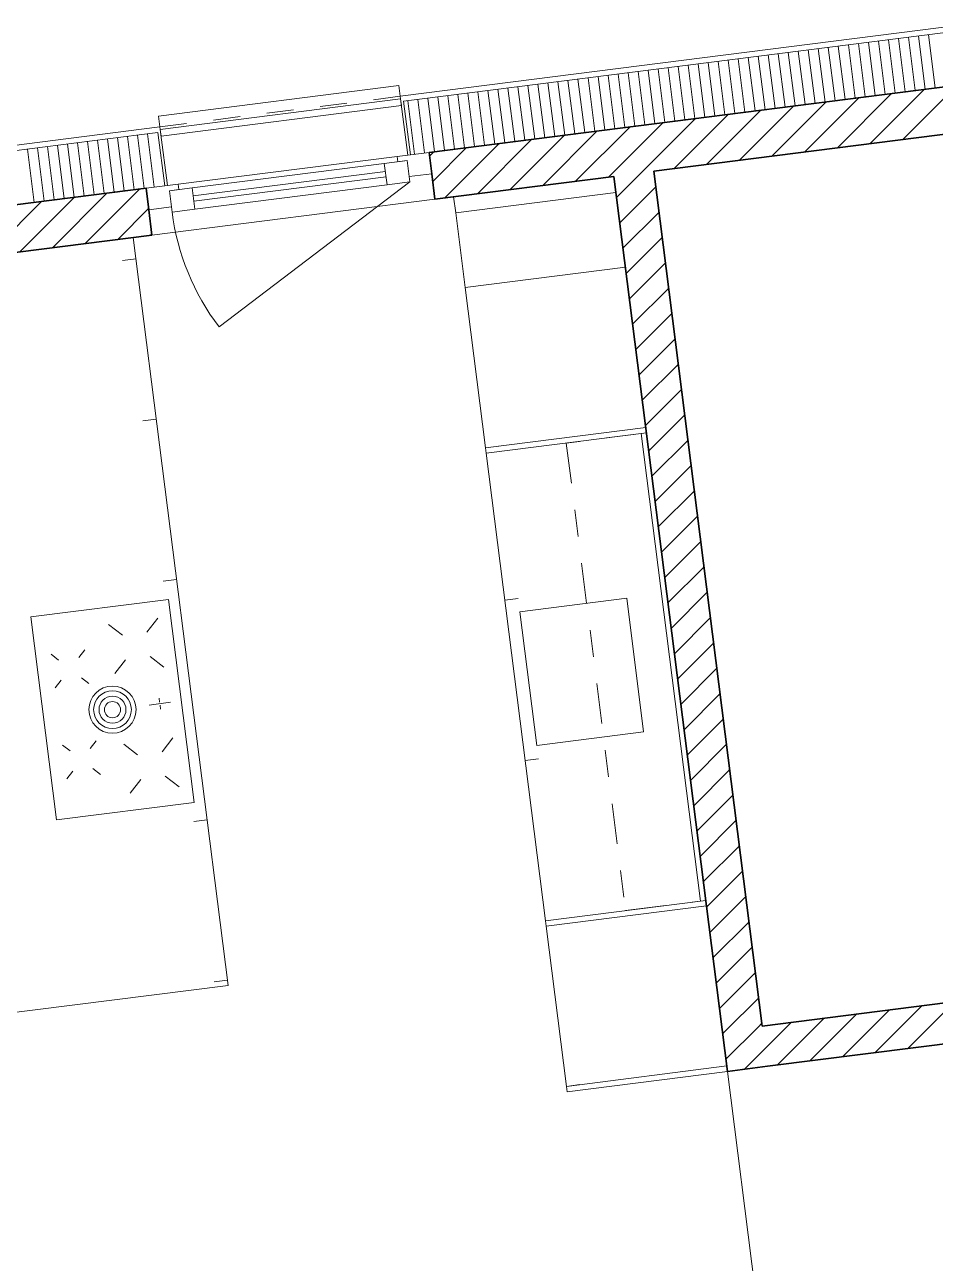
# Model space of a CAD drawing. Header units: metres. Extents: x 2713679.5 to 2713747.3, y 1226017.1 to 1226104.2.
# Drawn here: x 2713696.359 to 2713699.742, y 1226045.307 to 1226049.906 of the extents above; entities that cross this region are included whole.
import ezdxf

# ---------------------------------------------------------------- set-up
doc = ezdxf.new("R2010")
doc.units = ezdxf.units.M
doc.header["$MEASUREMENT"] = 0
doc.linetypes.add('Strich 2_1mm', pattern=[0.15, 0.1, -0.05])
doc.linetypes.add('Strichpunkt 3_1_1mm Achsen', pattern=[0.25, 0.15, -0.05, 0, -0.05])
doc.layers.add('plangrafiken', color=251, linetype='Continuous')
doc.layers.add('waende_stuetzen', color=250, linetype='Continuous')
doc.layers.add('raum', color=7, linetype='Continuous', true_color=0x000000)

msp = doc.modelspace()

# ---------------------------------------------------------------- linework, layer by layer
at = {"layer": 'plangrafiken', "color": 7, "linetype": 'Continuous', "lineweight": 13}
for p, q in [((2713697.7556, 1226049.6301), (2713696.8627, 1226049.5168)), ((2713697.7587, 1226049.6053), (2713697.7556, 1226049.6301)), ((2713696.8659, 1226049.492), (2713697.7587, 1226049.6053)), ((2713696.8627, 1226049.5168), (2713696.8659, 1226049.492)), ((2713697.9528, 1226049.267), (2713698.5481, 1226049.3426)), ((2713698.5481, 1226049.3426), (2713698.5556, 1226049.2831)), ((2713697.9604, 1226049.2075), (2713697.9528, 1226049.267)), ((2713698.5556, 1226049.2831), (2713697.9604, 1226049.2075)), ((2713698.5909, 1226049.0053), (2713698.5556, 1226049.2831)), ((2713697.9604, 1226049.2075), (2713697.9956, 1226048.9297)), ((2713696.7624, 1226049.116), (2713695.8001, 1226048.9938)), ((2713697.1149, 1226046.3382), (2713696.7624, 1226049.116)), ((2713696.7229, 1226049.0303), (2713696.7725, 1226049.0366)), ((2713697.9956, 1226048.9297), (2713698.5909, 1226049.0053)), ((2713698.5909, 1226049.0053), (2713698.6664, 1226048.4101)), ((2713698.0712, 1226048.3345), (2713697.9956, 1226048.9297)), ((2713696.7984, 1226048.4351), (2713696.848, 1226048.4414)), ((2713698.6664, 1226048.4101), (2713698.0712, 1226048.3345)), ((2713698.6689, 1226048.3902), (2713698.0737, 1226048.3147)), ((2713698.6689, 1226048.3902), (2713698.6491, 1226048.3877)), ((2713698.6491, 1226048.3877), (2713698.8694, 1226046.6516)), ((2713698.6689, 1226048.3902), (2713698.6664, 1226048.4101)), ((2713698.8893, 1226046.6541), (2713698.6689, 1226048.3902)), ((2713698.0712, 1226048.3345), (2713698.1208, 1226048.3408)), ((2713698.0712, 1226048.3345), (2713698.0737, 1226048.3147)), ((2713698.0737, 1226048.3147), (2713698.294, 1226046.5786)), ((2713696.8739, 1226047.8398), (2713696.9235, 1226047.8461)), ((2713698.1429, 1226047.7691), (2713698.1926, 1226047.7753)), ((2713698.5957, 1226047.7761), (2713698.1988, 1226047.7257)), ((2713698.6586, 1226047.2801), (2713698.5957, 1226047.7761)), ((2713696.8927, 1226047.7717), (2713696.3818, 1226047.7068)), ((2713696.9884, 1226047.0177), (2713696.8927, 1226047.7717)), ((2713696.3818, 1226047.7068), (2713696.4775, 1226046.9529)), ((2713696.8132, 1226047.6507), (2713696.853, 1226047.702)), ((2713698.1988, 1226047.7257), (2713698.2618, 1226047.2297)), ((2713696.722, 1226047.6391), (2713696.6707, 1226047.6789)), ((2713696.4851, 1226047.5462), (2713696.4569, 1226047.5681)), ((2713696.5599, 1226047.5557), (2713696.5818, 1226047.584)), ((2713696.7336, 1226047.5479), (2713696.6938, 1226047.4965)), ((2713696.8248, 1226047.5595), (2713696.8762, 1226047.5197)), ((2713696.4946, 1226047.4715), (2713696.4727, 1226047.4432)), ((2713696.5694, 1226047.481), (2713696.5976, 1226047.4591)), ((2713696.8208, 1226047.3795), (2713696.9006, 1226047.3896)), ((2713696.8585, 1226047.4054), (2713696.8604, 1226047.3906)), ((2713696.8638, 1226047.3638), (2713696.8619, 1226047.3787)), ((2713698.2618, 1226047.2297), (2713698.6586, 1226047.2801)), ((2713696.528, 1226047.2089), (2713696.4997, 1226047.2309)), ((2713696.6027, 1226047.2184), (2713696.6246, 1226047.2467)), ((2713696.7784, 1226047.1947), (2713696.7271, 1226047.2345)), ((2713696.8696, 1226047.2062), (2713696.9094, 1226047.2576)), ((2713698.2185, 1226047.1738), (2713698.2681, 1226047.1801)), ((2713696.5374, 1226047.1342), (2713696.5155, 1226047.1059)), ((2713696.6122, 1226047.1437), (2713696.6405, 1226047.1218)), ((2713696.79, 1226047.1035), (2713696.7502, 1226047.0521)), ((2713696.8812, 1226047.115), (2713696.9326, 1226047.0752)), ((2713696.4775, 1226046.9529), (2713696.9884, 1226047.0177)), ((2713696.9872, 1226046.947), (2713697.0368, 1226046.9533)), ((2713698.8893, 1226046.6541), (2713698.294, 1226046.5786)), ((2713698.8918, 1226046.6343), (2713698.2965, 1226046.5588)), ((2713698.8694, 1226046.6516), (2713698.8893, 1226046.6541)), ((2713698.8918, 1226046.6343), (2713698.8893, 1226046.6541)), ((2713698.9673, 1226046.0391), (2713698.8918, 1226046.6343)), ((2713698.294, 1226046.5786), (2713698.2965, 1226046.5588)), ((2713698.2965, 1226046.5588), (2713698.3721, 1226045.9635)), ((2713697.0628, 1226046.3518), (2713697.1124, 1226046.3581)), ((2713696.1526, 1226046.2161), (2713697.1149, 1226046.3382)), ((2713698.3721, 1226045.9635), (2713698.9673, 1226046.0391)), ((2713698.9698, 1226046.0192), (2713698.9673, 1226046.0391)), ((2713698.3746, 1226045.9437), (2713698.9698, 1226046.0192)), ((2713698.3721, 1226045.9635), (2713698.4217, 1226045.9698)), ((2713698.3721, 1226045.9635), (2713698.3746, 1226045.9437))]:
    msp.add_line(p, q, dxfattribs=at)
at = {"layer": 'plangrafiken', "color": 7, "linetype": 'Strichpunkt 3_1_1mm Achsen', "lineweight": 13}
for p, q in [((2713698.6689, 1226048.3902), (2713698.3713, 1226048.3524)), ((2713698.3713, 1226048.3524), (2713698.5916, 1226046.6164)), ((2713698.5916, 1226046.6164), (2713698.8893, 1226046.6541))]:
    msp.add_line(p, q, dxfattribs=at)
at = {"layer": 'plangrafiken', "color": 7, "linetype": 'Continuous', "lineweight": 13}
for radius in [0.0875, 0.0701, 0.0501, 0.0301]:
    msp.add_circle((2713696.6851, 1226047.3623), radius, dxfattribs=at)
at = {"layer": 'raum', "color": 255, "linetype": 'Continuous', "lineweight": 13}
msp.add_line((2713698.9698, 1226046.0192), (2713699.1259, 1226044.7891), dxfattribs=at)
at = {"layer": 'waende_stuetzen', "color": 7, "linetype": 'Continuous', "lineweight": 18}
for p, q in [((2713699.8475, 1226049.9057), (2713697.7642, 1226049.6413)), ((2713699.7806, 1226049.877), (2713697.8362, 1226049.6302)), ((2713697.7642, 1226049.6413), (2713697.7543, 1226049.64)), ((2713697.7543, 1226049.64), (2713697.7568, 1226049.6202)), ((2713697.7568, 1226049.6202), (2713697.782, 1226049.4218)), ((2713697.8362, 1226049.6302), (2713697.7667, 1226049.6214)), ((2713697.7667, 1226049.6214), (2713697.7919, 1226049.423)), ((2713696.8515, 1226049.5254), (2713695.2345, 1226049.3202)), ((2713696.8515, 1226049.5254), (2713696.8615, 1226049.5267)), ((2713696.8615, 1226049.5267), (2713696.864, 1226049.5069)), ((2713696.7846, 1226049.4968), (2713695.3065, 1226049.3092)), ((2713696.7846, 1226049.4968), (2713696.8541, 1226049.5056)), ((2713696.8541, 1226049.5056), (2713696.8792, 1226049.3072)), ((2713696.864, 1226049.5069), (2713696.8892, 1226049.3085)), ((2713697.8614, 1226049.4318), (2713697.7919, 1226049.423)), ((2713697.7919, 1226049.423), (2713697.782, 1226049.4218)), ((2713696.8098, 1226049.2984), (2713696.8792, 1226049.3072)), ((2713696.8792, 1226049.3072), (2713696.8892, 1226049.3085))]:
    msp.add_line(p, q, dxfattribs=at)
at = {"layer": 'waende_stuetzen', "color": 18, "linetype": 'Continuous', "lineweight": 0, "true_color": 0x000000}
for p, q in [((2713699.5309, 1226049.8453), (2713699.5561, 1226049.6469)), ((2713699.5681, 1226049.85), (2713699.5933, 1226049.6516)), ((2713699.6053, 1226049.8548), (2713699.6305, 1226049.6563)), ((2713699.6425, 1226049.8595), (2713699.6677, 1226049.6611)), ((2713699.6797, 1226049.8642), (2713699.7049, 1226049.6658)), ((2713699.7169, 1226049.8689), (2713699.7421, 1226049.6705)), ((2713699.1589, 1226049.7981), (2713699.1841, 1226049.5997)), ((2713699.1961, 1226049.8028), (2713699.2213, 1226049.6044)), ((2713699.2333, 1226049.8075), (2713699.2585, 1226049.6091)), ((2713699.2705, 1226049.8123), (2713699.2957, 1226049.6139)), ((2713699.3077, 1226049.817), (2713699.3329, 1226049.6186)), ((2713699.3449, 1226049.8217), (2713699.3701, 1226049.6233)), ((2713699.3821, 1226049.8264), (2713699.4073, 1226049.628)), ((2713699.4193, 1226049.8311), (2713699.4445, 1226049.6327)), ((2713699.4565, 1226049.8359), (2713699.4817, 1226049.6375)), ((2713699.4937, 1226049.8406), (2713699.5189, 1226049.6422)), ((2713698.8241, 1226049.7556), (2713698.8492, 1226049.5572)), ((2713698.8613, 1226049.7603), (2713698.8864, 1226049.5619)), ((2713698.8985, 1226049.7651), (2713698.9236, 1226049.5666)), ((2713698.9357, 1226049.7698), (2713698.9608, 1226049.5714)), ((2713698.9729, 1226049.7745), (2713698.998, 1226049.5761)), ((2713699.0101, 1226049.7792), (2713699.0353, 1226049.5808)), ((2713699.0473, 1226049.7839), (2713699.0725, 1226049.5855)), ((2713699.0845, 1226049.7887), (2713699.1097, 1226049.5902)), ((2713699.1217, 1226049.7934), (2713699.1469, 1226049.595)), ((2713698.452, 1226049.7084), (2713698.4772, 1226049.51)), ((2713698.4892, 1226049.7131), (2713698.5144, 1226049.5147)), ((2713698.5265, 1226049.7178), (2713698.5516, 1226049.5194)), ((2713698.5637, 1226049.7226), (2713698.5888, 1226049.5242)), ((2713698.6009, 1226049.7273), (2713698.626, 1226049.5289)), ((2713698.6381, 1226049.732), (2713698.6632, 1226049.5336)), ((2713698.6753, 1226049.7367), (2713698.7004, 1226049.5383)), ((2713698.7125, 1226049.7414), (2713698.7376, 1226049.543)), ((2713698.7497, 1226049.7462), (2713698.7748, 1226049.5478)), ((2713698.7869, 1226049.7509), (2713698.812, 1226049.5525)), ((2713698.08, 1226049.6612), (2713698.1052, 1226049.4628)), ((2713698.1172, 1226049.6659), (2713698.1424, 1226049.4675)), ((2713698.1544, 1226049.6706), (2713698.1796, 1226049.4722)), ((2713698.1916, 1226049.6753), (2713698.2168, 1226049.4769)), ((2713698.2288, 1226049.6801), (2713698.254, 1226049.4817)), ((2713698.266, 1226049.6848), (2713698.2912, 1226049.4864)), ((2713698.3032, 1226049.6895), (2713698.3284, 1226049.4911)), ((2713698.3404, 1226049.6942), (2713698.3656, 1226049.4958)), ((2713698.3776, 1226049.699), (2713698.4028, 1226049.5005)), ((2713698.4148, 1226049.7037), (2713698.44, 1226049.5053)), ((2713699.4994, 1226049.4633), (2713699.7015, 1226049.6654)), ((2713699.6209, 1226049.4787), (2713699.8075, 1226049.6653)), ((2713697.7824, 1226049.6234), (2713697.8076, 1226049.425)), ((2713697.8196, 1226049.6281), (2713697.8448, 1226049.4297)), ((2713697.8568, 1226049.6329), (2713697.882, 1226049.4344)), ((2713697.894, 1226049.6376), (2713697.9192, 1226049.4392)), ((2713697.9312, 1226049.6423), (2713697.9564, 1226049.4439)), ((2713697.9684, 1226049.647), (2713697.9936, 1226049.4486)), ((2713698.0056, 1226049.6517), (2713698.0308, 1226049.4533)), ((2713698.0428, 1226049.6565), (2713698.068, 1226049.4581)), ((2713699.135, 1226049.4171), (2713699.337, 1226049.6191)), ((2713699.2565, 1226049.4325), (2713699.4585, 1226049.6345)), ((2713699.3779, 1226049.4479), (2713699.58, 1226049.6499)), ((2713698.7705, 1226049.3708), (2713698.9726, 1226049.5729)), ((2713698.892, 1226049.3862), (2713699.094, 1226049.5883)), ((2713699.0135, 1226049.4016), (2713699.2155, 1226049.6037)), ((2713698.4061, 1226049.3246), (2713698.6081, 1226049.5266)), ((2713698.5276, 1226049.34), (2713698.7296, 1226049.542)), ((2713698.649, 1226049.3554), (2713698.8511, 1226049.5574)), ((2713696.6292, 1226049.4771), (2713696.6543, 1226049.2787)), ((2713696.6664, 1226049.4818), (2713696.6915, 1226049.2834)), ((2713696.7036, 1226049.4865), (2713696.7288, 1226049.2881)), ((2713696.7408, 1226049.4912), (2713696.766, 1226049.2928)), ((2713696.778, 1226049.4959), (2713696.8032, 1226049.2975)), ((2713696.8152, 1226049.5007), (2713696.8404, 1226049.3023)), ((2713698.0416, 1226049.2783), (2713698.2437, 1226049.4803)), ((2713698.1631, 1226049.2937), (2713698.3652, 1226049.4958)), ((2713698.2846, 1226049.3091), (2713698.4866, 1226049.5112)), ((2713696.3688, 1226049.444), (2713696.3939, 1226049.2456)), ((2713696.406, 1226049.4487), (2713696.4311, 1226049.2503)), ((2713696.4432, 1226049.4535), (2713696.4683, 1226049.255)), ((2713696.4804, 1226049.4582), (2713696.5055, 1226049.2598)), ((2713696.5176, 1226049.4629), (2713696.5427, 1226049.2645)), ((2713696.5548, 1226049.4676), (2713696.5799, 1226049.2692)), ((2713696.592, 1226049.4723), (2713696.6171, 1226049.2739)), ((2713697.8631, 1226049.418), (2713697.8792, 1226049.4341)), ((2713697.8751, 1226049.3239), (2713698.0007, 1226049.4495)), ((2713697.9201, 1226049.2629), (2713698.1222, 1226049.4649)), ((2713698.558, 1226049.2643), (2713698.649, 1226049.3554)), ((2713696.5838, 1226049.0933), (2713696.7859, 1226049.2953)), ((2713698.5699, 1226049.1702), (2713698.7041, 1226049.3044)), ((2713696.2194, 1226049.047), (2713696.4214, 1226049.2491)), ((2713696.3409, 1226049.0625), (2713696.5429, 1226049.2645)), ((2713696.4623, 1226049.0779), (2713696.6644, 1226049.2799)), ((2713696.7053, 1226049.1087), (2713696.8194, 1226049.2228)), ((2713698.5819, 1226049.0761), (2713698.7161, 1226049.2103)), ((2713696.8268, 1226049.1241), (2713696.8313, 1226049.1287)), ((2713698.5938, 1226048.982), (2713698.728, 1226049.1162)), ((2713698.6058, 1226048.8879), (2713698.74, 1226049.022)), ((2713698.6177, 1226048.7937), (2713698.7519, 1226048.9279)), ((2713698.6297, 1226048.6996), (2713698.7638, 1226048.8338)), ((2713698.6416, 1226048.6055), (2713698.7758, 1226048.7397)), ((2713698.6536, 1226048.5114), (2713698.7877, 1226048.6456)), ((2713698.6655, 1226048.4173), (2713698.7997, 1226048.5514)), ((2713698.6774, 1226048.3231), (2713698.8116, 1226048.4573)), ((2713698.6894, 1226048.229), (2713698.8236, 1226048.3632)), ((2713698.7013, 1226048.1349), (2713698.8355, 1226048.2691)), ((2713698.7133, 1226048.0408), (2713698.8475, 1226048.1749)), ((2713698.7252, 1226047.9466), (2713698.8594, 1226048.0808)), ((2713698.7372, 1226047.8525), (2713698.8713, 1226047.9867)), ((2713698.7491, 1226047.7584), (2713698.8833, 1226047.8926)), ((2713698.7611, 1226047.6643), (2713698.8952, 1226047.7985)), ((2713698.773, 1226047.5702), (2713698.9072, 1226047.7043)), ((2713698.7849, 1226047.476), (2713698.9191, 1226047.6102)), ((2713698.7969, 1226047.3819), (2713698.9311, 1226047.5161)), ((2713698.8088, 1226047.2878), (2713698.943, 1226047.422)), ((2713698.8208, 1226047.1937), (2713698.955, 1226047.3279)), ((2713698.8327, 1226047.0996), (2713698.9669, 1226047.2337)), ((2713698.8447, 1226047.0054), (2713698.9788, 1226047.1396)), ((2713698.8566, 1226046.9113), (2713698.9908, 1226047.0455)), ((2713698.8686, 1226046.8172), (2713699.0027, 1226046.9514)), ((2713698.8805, 1226046.7231), (2713699.0147, 1226046.8572)), ((2713698.8924, 1226046.6289), (2713699.0266, 1226046.7631)), ((2713698.9044, 1226046.5348), (2713699.0386, 1226046.669)), ((2713698.9163, 1226046.4407), (2713699.0505, 1226046.5749)), ((2713698.9283, 1226046.3466), (2713699.0625, 1226046.4808)), ((2713698.9402, 1226046.2525), (2713699.0744, 1226046.3866)), ((2713698.9635, 1226046.1696), (2713699.0863, 1226046.2925)), ((2713699.5192, 1226046.0889), (2713699.6924, 1226046.2621)), ((2713699.6407, 1226046.1044), (2713699.8138, 1226046.2775)), ((2713699.1547, 1226046.0427), (2713699.3279, 1226046.2159)), ((2713699.2762, 1226046.0581), (2713699.4494, 1226046.2313)), ((2713699.3977, 1226046.0735), (2713699.5709, 1226046.2467)), ((2713698.9522, 1226046.1583), (2713698.9635, 1226046.1696)), ((2713698.9641, 1226046.0642), (2713699.0849, 1226046.185)), ((2713699.0849, 1226046.185), (2713699.0983, 1226046.1984)), ((2713699.1102, 1226046.1043), (2713699.2064, 1226046.2005)), ((2713699.0332, 1226046.0273), (2713699.1102, 1226046.1043))]:
    msp.add_line(p, q, dxfattribs=at)
at = {"layer": 'waende_stuetzen', "color": 7, "linetype": 'Continuous', "lineweight": 13}
for p, q in [((2713696.8564, 1226049.5664), (2713697.7493, 1226049.6797)), ((2713697.7493, 1226049.6797), (2713697.7543, 1226049.64)), ((2713696.8615, 1226049.5267), (2713696.8564, 1226049.5664)), ((2713697.8614, 1226049.4318), (2713697.7423, 1226049.4167)), ((2713697.7423, 1226049.4167), (2713696.9288, 1226049.3135)), ((2713697.6952, 1226049.3906), (2713696.981, 1226049.2999)), ((2713697.7796, 1226049.4013), (2713697.6952, 1226049.3906)), ((2713697.6952, 1226049.3906), (2713697.7053, 1226049.3112)), ((2713697.7423, 1226049.4167), (2713697.7448, 1226049.3969)), ((2713697.7448, 1226049.3969), (2713697.7796, 1226049.4013)), ((2713697.7796, 1226049.4013), (2713697.7871, 1226049.3418)), ((2713697.7896, 1226049.3219), (2713697.7796, 1226049.4013)), ((2713697.699, 1226049.3608), (2713696.9847, 1226049.2702)), ((2713696.9873, 1226049.2503), (2713697.7015, 1226049.341)), ((2713697.7871, 1226049.3418), (2713697.8714, 1226049.3525)), ((2713696.9288, 1226049.3135), (2713696.8098, 1226049.2984)), ((2713696.981, 1226049.2999), (2713696.8966, 1226049.2892)), ((2713696.8966, 1226049.2892), (2713696.9314, 1226049.2936)), ((2713696.9314, 1226049.2936), (2713696.9288, 1226049.3135)), ((2713696.991, 1226049.2206), (2713696.981, 1226049.2999)), ((2713696.991, 1226049.2206), (2713697.7053, 1226049.3112)), ((2713697.7896, 1226049.3219), (2713697.081, 1226048.7834)), ((2713697.7053, 1226049.3112), (2713697.7896, 1226049.3219)), ((2713696.8318, 1226049.1248), (2713697.8834, 1226049.2582)), ((2713696.9042, 1226049.2297), (2713696.8966, 1226049.2892)), ((2713696.8966, 1226049.2892), (2713696.9067, 1226049.2099)), ((2713696.8199, 1226049.219), (2713696.9042, 1226049.2297)), ((2713696.9067, 1226049.2099), (2713696.991, 1226049.2206))]:
    msp.add_line(p, q, dxfattribs=at)
at = {"layer": 'waende_stuetzen', "color": 7, "linetype": 'Continuous', "lineweight": 35}
for p, q in [((2713699.8058, 1226049.6786), (2713697.8614, 1226049.4318)), ((2713698.6969, 1226049.3615), (2713699.8278, 1226049.505)), ((2713697.8614, 1226049.4318), (2713697.8714, 1226049.3525)), ((2713697.8714, 1226049.3525), (2713697.8834, 1226049.2582)), ((2713697.8834, 1226049.2582), (2713698.5481, 1226049.3426)), ((2713698.5481, 1226049.3426), (2713698.9698, 1226046.0192)), ((2713699.0997, 1226046.1869), (2713698.6969, 1226049.3615)), ((2713696.8098, 1226049.2984), (2713695.3317, 1226049.1108)), ((2713696.8098, 1226049.2984), (2713696.8199, 1226049.219)), ((2713696.8199, 1226049.219), (2713696.8318, 1226049.1248)), ((2713695.3537, 1226048.9372), (2713696.8318, 1226049.1248)), ((2713701.4608, 1226046.4866), (2713699.0997, 1226046.1869)), ((2713699.1186, 1226046.0381), (2713701.4797, 1226046.3378)), ((2713698.9698, 1226046.0192), (2713699.1186, 1226046.0381))]:
    msp.add_line(p, q, dxfattribs=at)
at = {"layer": 'waende_stuetzen', "color": 7, "linetype": 'Strich 2_1mm', "lineweight": 13}
msp.add_line((2713696.8615, 1226049.5267), (2713697.7543, 1226049.64), dxfattribs=at)
at = {"layer": 'waende_stuetzen', "color": 7, "linetype": 'Continuous', "lineweight": 13}
msp.add_arc((2713697.7896, 1226049.3219), 0.89, 187.2326, 217.2326, dxfattribs=at)

doc.saveas('drawing.dxf')
